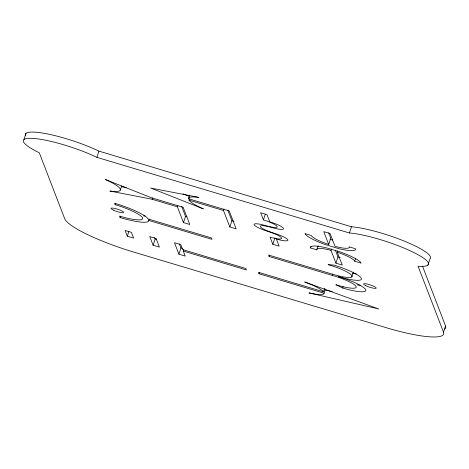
<?xml version="1.0" encoding="UTF-8"?>
<svg xmlns="http://www.w3.org/2000/svg" width="469" height="469" viewBox="0 0 469 469"><rect width="100%" height="100%" fill="white"/><g stroke="black" fill="none" stroke-linecap="round" stroke-linejoin="round"><path stroke-width="0.7" d="M325.422 289.08L324.02 293.629A26.639 4.807 18.2 0 1 308.942 292.879L378.712 308.96L304.744 281.998A26.639 4.807 18.2 0 1 323.106 291.261L323.504 291.794L324.642 288.335M148.773 220.442L148.55 221.38A33.299 6.009 18.2 0 1 120.105 217.563L119.554 216.127A26.639 4.807 18.2 0 0 142.594 217.956A26.639 4.807 18.2 0 0 115.134 204.66L114.583 203.224A33.299 6.009 18.2 0 1 147.119 217.669L148.216 219.005L211.349 237.912L211.9 239.348L148.773 220.442L149.224 219.058M23.96 139.528L26.006 133.302M422.487 266.122L445.55 325.949L443.504 332.169A66.592 12.024 18.2 0 1 385.899 327.596L133.372 251.964A66.592 12.024 18.2 0 1 64.71 218.724L39.29 152.777A47.088 8.501 18.2 0 1 33.762 138.443A47.088 8.501 18.2 0 1 96.895 157.35L98.941 151.129L351.469 226.762A47.088 8.501 18.2 0 1 404.729 241.289A47.088 8.501 18.2 0 1 429.926 258.917L427.88 265.143M115.134 204.66L115.585 203.276M120.345 190.08L120.299 189.089L119.495 187.87A33.299 6.009 18.2 0 0 105.461 179.568L151.587 197.824L183.15 207.28L189.787 224.481L183.473 222.587L177.393 206.823L152.138 199.255L109.881 191.041A33.299 6.009 18.2 0 0 120.345 190.08L121.711 185.929M120.105 217.563L120.562 216.18M127.292 236.2L125.082 230.461L131.396 232.354L133.606 238.088L127.292 236.2L128.881 231.358M152.138 199.255L152.595 197.877M153.099 245.193L149.781 236.593L156.095 238.481L159.413 247.087L153.099 245.193L155.145 238.973L154.635 237.648M177.393 206.823L177.845 205.44M223.93 209.098L223.479 210.475L229.833 226.967L236.147 228.854L229.235 210.933L188.444 198.721L189.582 195.262M188.444 198.721L188.427 198.369A33.299 6.009 18.2 0 1 198.891 197.408L150.596 188.016L203.317 208.875A33.299 6.009 18.2 0 1 189.277 200.58L189.001 200.152L189.453 198.768M183.473 222.587L185.519 216.367L181.72 206.512M183.737 249.684L183.279 251.062L185.214 256.08L178.906 254.192L180.946 247.966L179.387 243.921M229.833 226.967L231.879 220.741L227.811 210.188M263.408 219.902L260.641 212.733L266.955 214.626L269.722 221.79A13.32 2.404 18.2 0 1 283.452 228.438A13.32 2.404 18.2 0 1 271.932 227.524A13.32 2.404 18.2 0 0 260.412 226.609A13.32 2.404 18.2 0 0 274.142 233.263A13.32 2.404 18.2 0 1 287.872 239.911A13.32 2.404 18.2 0 1 276.352 238.997L279.114 246.161L272.806 244.273L270.038 237.103A13.32 2.404 18.2 0 0 281.558 238.018A13.32 2.404 18.2 0 0 267.828 231.369A13.32 2.404 18.2 0 1 254.098 224.721A13.32 2.404 18.2 0 1 265.618 225.636A13.32 2.404 18.2 0 0 277.138 226.55A13.32 2.404 18.2 0 0 263.408 219.902L265.225 214.368M324.056 293.225L259.04 273.755L259.492 272.372M272.806 244.273L274.846 238.053L276.253 238.469M269.136 256.49L268.585 255.054L331.718 273.96A21.703 3.916 18.2 0 0 352.014 275.924A21.703 3.916 18.2 0 0 328.124 264.645L333.881 265.102A26.639 4.807 18.2 0 1 361.347 278.398A26.639 4.807 18.2 0 1 338.307 276.569A26.639 4.807 18.2 0 1 365.767 289.871A26.639 4.807 18.2 0 1 342.728 288.042L335.863 284.712A21.703 3.916 18.2 0 0 356.159 286.676A21.703 3.916 18.2 0 0 332.269 275.397L269.136 256.49L269.593 255.107M337.762 250.88L337.311 252.263L342.247 265.073L335.933 263.179L330.997 250.37L329.273 249.901A19.979 3.605 18.2 0 0 316.833 249.854L310.525 247.96L310.976 246.577M316.833 249.854L318.199 245.703M328.71 244.449L323.774 231.639L330.088 233.533L335.024 246.342L336.754 246.811A19.979 3.605 18.2 0 0 349.188 246.858L355.502 248.752A26.639 4.807 18.2 0 1 338.917 248.687L325.849 244.771A26.639 4.807 18.2 0 1 304.997 233.626L311.31 235.514A19.979 3.605 18.2 0 0 326.946 243.874L328.71 244.449L330.756 238.229L328.681 232.835M330.997 250.37L331.454 248.992M335.933 263.179L337.979 256.959L335.382 250.217M332.269 275.397L332.72 274.013M96.895 157.35L349.423 232.982L351.469 226.762M342.728 288.042L343.179 286.659M310.525 247.96A26.639 4.807 18.2 0 1 327.104 248.025L340.177 251.941A26.639 4.807 18.2 0 1 361.03 263.086L354.716 261.198L355.625 258.431M351.732 276.956L353.327 272.12M121.237 186.627L126.255 187.6M324.513 289.772L332.345 291.577M189.001 200.152L223.479 210.475M231.879 220.741L233.984 221.374M337.979 256.959L340.084 257.587M185.519 216.367L186.92 216.789M155.145 238.973L156.546 239.389M180.946 247.966L182.353 248.388M323.504 291.794L258.489 272.319L259.04 273.755M183.279 251.062L246.413 269.974L245.862 268.538L182.728 249.631L180.794 244.613L174.48 242.725L178.906 254.192M329.942 239.213L332.591 240.075M337.311 252.263L339.075 252.838A19.979 3.605 18.2 0 1 354.716 261.198M183.057 193.832L189.142 196.235M443.504 332.169L418.078 266.228A47.088 8.501 18.2 0 0 412.55 251.888A47.088 8.501 18.2 0 0 349.423 232.982M445.55 325.949A66.592 12.024 18.2 0 1 444.829 329.015M25.496 135.471A47.088 8.501 18.2 0 1 49.444 134.357A47.088 8.501 18.2 0 1 98.941 151.129M360.714 285.363A26.639 4.807 18.2 0 1 357.102 284.83M356.293 273.896A26.639 4.807 18.2 0 1 352.682 273.363M145.114 216.01A33.299 6.009 18.2 0 1 143.666 215.922M365.797 285.703A6.66 1.202 18.2 0 0 376.115 288.224A6.66 1.202 18.2 0 0 367.702 284.15A6.66 1.202 18.2 0 0 365.797 285.703M113.269 210.071A6.66 1.202 18.2 0 0 123.587 212.592A6.66 1.202 18.2 0 0 115.175 208.517A6.66 1.202 18.2 0 0 113.269 210.071"/></g></svg>
